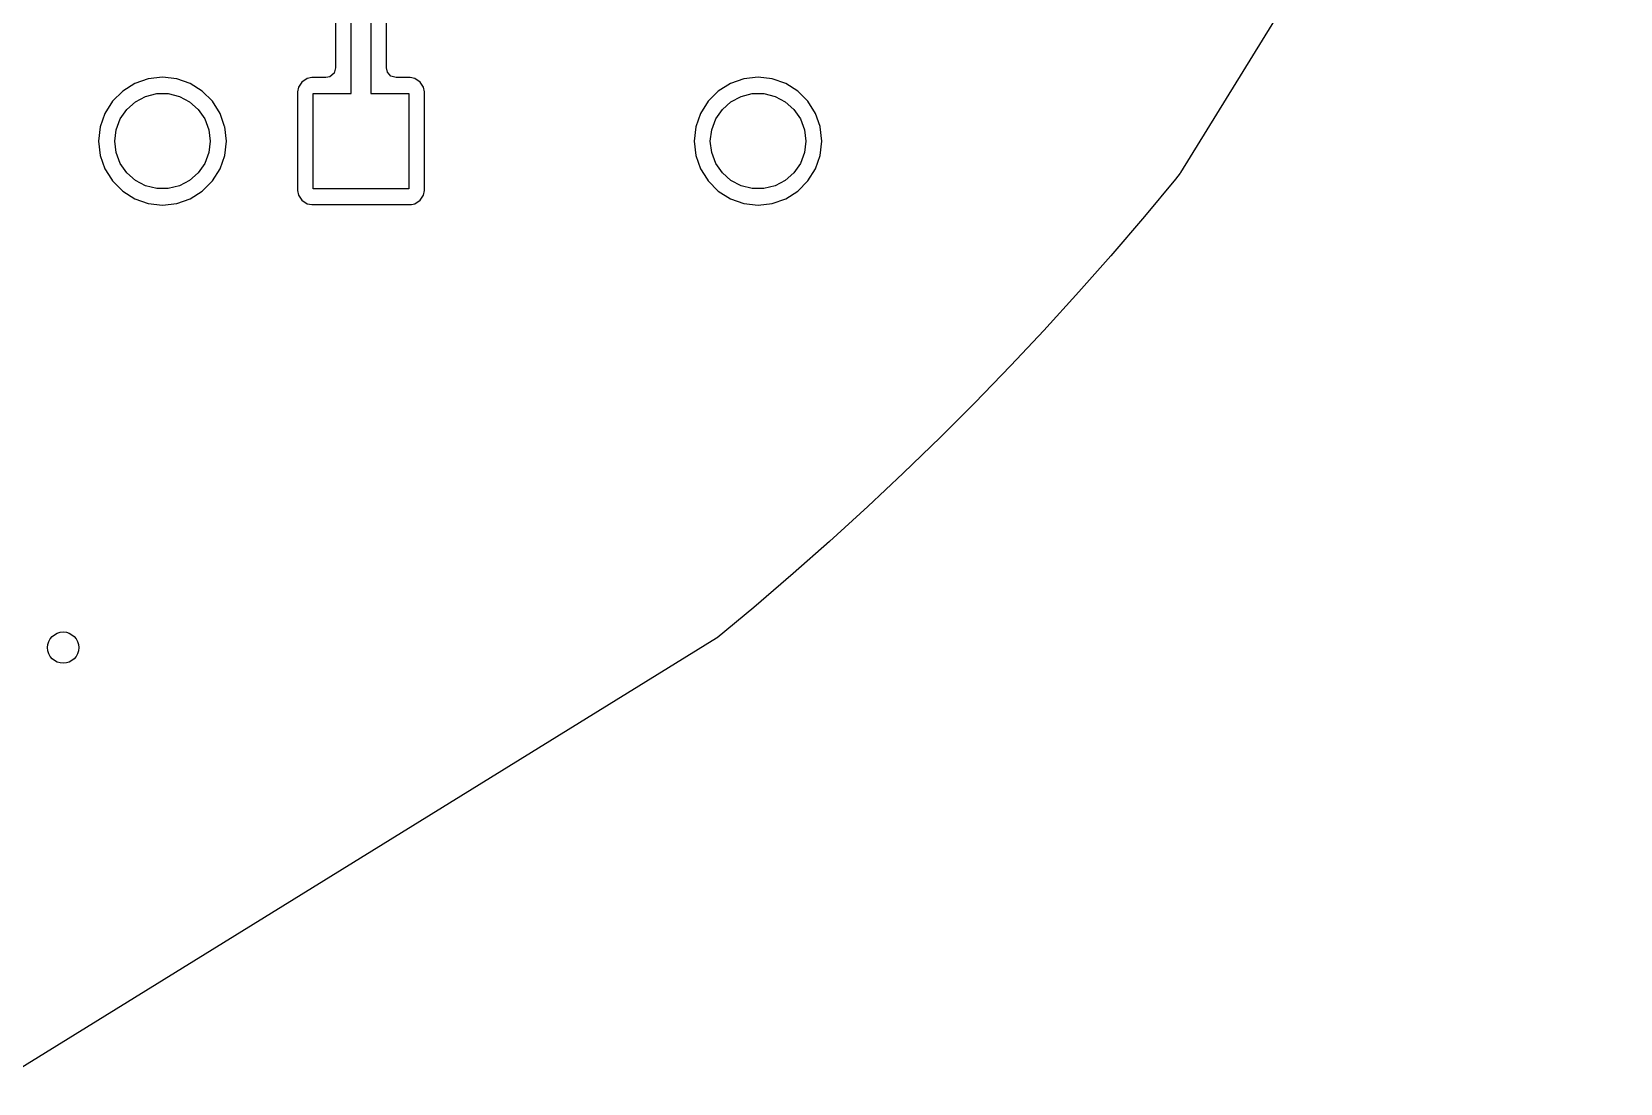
# Model space of a CAD drawing. Extents: x 111.9 to 187.8, y -146.4 to -70.5.
# Drawn here: x 167.49 to 187.81, y -146.41 to -132.97 of the extents above; entities that cross this region are included whole.
import ezdxf

# ---------------------------------------------------------------- set-up
doc = ezdxf.new("R2010")
doc.units = 0
doc.layers.add('BLACK', color=7, linetype='CONTINUOUS')

msp = doc.modelspace()

# ---------------------------------------------------------------- linework, layer by layer
at = {"layer": 'BLACK', "linetype": 'CONTINUOUS'}
for p, q in [((187.815, -125.633), (182.191, -134.768)), ((171.379, -131.589), (171.379, -133.43)), ((171.579, -133.755), (171.579, -131.572)), ((171.829, -131.624), (171.829, -133.755)), ((172.029, -133.43), (172.029, -131.826)), ((171.359, -133.498), (171.306, -133.543)), ((171.379, -133.43), (171.359, -133.498)), ((172.041, -133.482), (172.029, -133.43)), ((172.086, -133.535), (172.041, -133.482)), ((168.655, -133.728), (168.526, -133.857)), ((168.81, -133.63), (168.655, -133.728)), ((168.982, -133.57), (168.81, -133.63)), ((169.164, -133.549), (168.982, -133.57)), ((168.982, -133.57), (168.982, -133.57)), ((169.346, -133.57), (169.164, -133.549)), ((169.164, -133.549), (169.164, -133.549)), ((169.518, -133.63), (169.346, -133.57)), ((169.346, -133.57), (169.346, -133.57)), ((169.673, -133.728), (169.518, -133.63)), ((169.802, -133.857), (169.673, -133.728)), ((170.904, -133.677), (170.892, -133.735)), ((170.948, -133.61), (170.904, -133.677)), ((170.904, -133.677), (170.904, -133.677)), ((171.015, -133.566), (170.948, -133.61)), ((171.073, -133.554), (171.015, -133.566)), ((171.015, -133.566), (171.015, -133.566)), ((171.254, -133.554), (171.073, -133.554)), ((171.306, -133.543), (171.254, -133.554)), ((172.153, -133.554), (172.086, -133.535)), ((172.335, -133.554), (172.153, -133.554)), ((172.393, -133.566), (172.335, -133.554)), ((172.335, -133.554), (172.335, -133.554)), ((172.46, -133.61), (172.393, -133.566)), ((172.393, -133.566), (172.393, -133.566)), ((172.504, -133.677), (172.46, -133.61)), ((172.515, -133.735), (172.504, -133.677)), ((172.504, -133.677), (172.504, -133.677)), ((176.275, -133.728), (176.146, -133.857)), ((176.43, -133.63), (176.275, -133.728)), ((176.602, -133.57), (176.43, -133.63)), ((176.784, -133.549), (176.602, -133.57)), ((176.602, -133.57), (176.602, -133.57)), ((176.966, -133.57), (176.784, -133.549)), ((176.784, -133.549), (176.784, -133.549)), ((177.138, -133.63), (176.966, -133.57)), ((176.966, -133.57), (176.966, -133.57)), ((177.293, -133.728), (177.138, -133.63)), ((177.422, -133.857), (177.293, -133.728)), ((168.526, -133.857), (168.428, -134.012)), ((168.707, -133.961), (168.817, -133.863)), ((168.817, -133.863), (168.947, -133.795)), ((168.947, -133.795), (169.09, -133.759)), ((169.09, -133.759), (169.238, -133.759)), ((169.238, -133.759), (169.381, -133.795)), ((169.381, -133.795), (169.511, -133.863)), ((169.511, -133.863), (169.621, -133.961)), ((169.9, -134.012), (169.802, -133.857)), ((170.892, -133.735), (170.892, -134.997)), ((171.093, -134.977), (171.093, -133.755)), ((171.093, -133.755), (171.579, -133.755)), ((171.829, -133.755), (172.315, -133.755)), ((172.315, -133.755), (172.315, -134.977)), ((172.516, -133.735), (172.515, -133.735)), ((172.516, -134.366), (172.516, -133.735)), ((176.146, -133.857), (176.048, -134.012)), ((176.327, -133.961), (176.437, -133.863)), ((176.437, -133.863), (176.567, -133.795)), ((176.567, -133.795), (176.71, -133.759)), ((176.71, -133.759), (176.858, -133.759)), ((176.858, -133.759), (177.001, -133.795)), ((177.001, -133.795), (177.131, -133.863)), ((177.131, -133.863), (177.241, -133.961)), ((177.52, -134.012), (177.422, -133.857)), ((168.428, -134.012), (168.368, -134.184)), ((168.571, -134.22), (168.623, -134.082)), ((168.623, -134.082), (168.707, -133.961)), ((169.621, -133.961), (169.705, -134.082)), ((169.705, -134.082), (169.757, -134.22)), ((169.958, -134.178), (169.9, -134.012)), ((176.048, -134.012), (175.988, -134.184)), ((176.191, -134.22), (176.243, -134.082)), ((176.243, -134.082), (176.327, -133.961)), ((177.241, -133.961), (177.325, -134.082)), ((177.325, -134.082), (177.377, -134.22)), ((177.578, -134.178), (177.52, -134.012)), ((168.368, -134.184), (168.347, -134.366)), ((168.368, -134.184), (168.368, -134.184)), ((168.553, -134.366), (168.571, -134.22)), ((169.757, -134.22), (169.775, -134.366)), ((169.96, -134.184), (169.958, -134.178)), ((169.981, -134.366), (169.96, -134.184)), ((169.96, -134.184), (169.96, -134.184)), ((175.988, -134.184), (175.967, -134.366)), ((175.988, -134.184), (175.988, -134.184)), ((176.173, -134.366), (176.191, -134.22)), ((177.377, -134.22), (177.395, -134.366)), ((177.58, -134.184), (177.578, -134.178)), ((177.601, -134.366), (177.58, -134.184)), ((177.58, -134.184), (177.58, -134.184)), ((168.347, -134.366), (168.347, -134.366)), ((168.347, -134.366), (168.368, -134.548)), ((168.571, -134.512), (168.553, -134.366)), ((168.623, -134.65), (168.571, -134.512)), ((169.757, -134.512), (169.705, -134.65)), ((169.775, -134.366), (169.757, -134.512)), ((169.96, -134.548), (169.981, -134.366)), ((169.981, -134.366), (169.981, -134.366)), ((172.516, -134.997), (172.516, -134.366)), ((175.967, -134.366), (175.967, -134.366)), ((175.967, -134.366), (175.988, -134.548)), ((176.191, -134.512), (176.173, -134.366)), ((176.243, -134.65), (176.191, -134.512)), ((177.377, -134.512), (177.325, -134.65)), ((177.395, -134.366), (177.377, -134.512)), ((177.58, -134.548), (177.601, -134.366)), ((177.601, -134.366), (177.601, -134.366)), ((168.368, -134.548), (168.368, -134.548)), ((168.368, -134.548), (168.428, -134.72)), ((168.428, -134.72), (168.511, -134.853)), ((168.707, -134.771), (168.623, -134.65)), ((169.705, -134.65), (169.621, -134.771)), ((169.802, -134.875), (169.9, -134.72)), ((169.9, -134.72), (169.96, -134.548)), ((175.988, -134.548), (175.988, -134.548)), ((175.988, -134.548), (176.048, -134.72)), ((176.048, -134.72), (176.131, -134.853)), ((176.327, -134.771), (176.243, -134.65)), ((177.325, -134.65), (177.241, -134.771)), ((177.422, -134.875), (177.52, -134.72)), ((177.52, -134.72), (177.58, -134.548)), ((168.511, -134.853), (168.526, -134.875)), ((168.526, -134.875), (168.655, -135.004)), ((168.817, -134.869), (168.707, -134.771)), ((168.947, -134.937), (168.817, -134.869)), ((169.09, -134.973), (168.947, -134.937)), ((169.381, -134.937), (169.238, -134.973)), ((169.511, -134.869), (169.381, -134.937)), ((169.621, -134.771), (169.511, -134.869)), ((169.673, -135.004), (169.802, -134.875)), ((176.131, -134.853), (176.146, -134.875)), ((176.146, -134.875), (176.275, -135.004)), ((176.437, -134.869), (176.327, -134.771)), ((176.567, -134.937), (176.437, -134.869)), ((176.71, -134.973), (176.567, -134.937)), ((177.001, -134.937), (176.858, -134.973)), ((177.131, -134.869), (177.001, -134.937)), ((177.241, -134.771), (177.131, -134.869)), ((177.293, -135.004), (177.422, -134.875)), ((182.123, -134.853), (181.73, -135.328)), ((182.186, -134.774), (182.123, -134.853)), ((182.191, -134.768), (182.186, -134.774)), ((168.655, -135.004), (168.81, -135.102)), ((168.81, -135.102), (168.982, -135.162)), ((169.238, -134.973), (169.09, -134.973)), ((169.346, -135.162), (169.518, -135.102)), ((169.518, -135.102), (169.673, -135.004)), ((170.892, -134.997), (170.904, -135.055)), ((170.904, -135.055), (170.904, -135.055)), ((170.904, -135.055), (170.948, -135.122)), ((170.948, -135.122), (171.015, -135.166)), ((172.315, -134.977), (171.093, -134.977)), ((172.393, -135.166), (172.46, -135.122)), ((172.46, -135.122), (172.504, -135.055)), ((172.504, -135.055), (172.515, -134.997)), ((172.504, -135.055), (172.504, -135.055)), ((172.504, -135.055), (172.504, -135.055)), ((172.515, -134.997), (172.516, -134.997)), ((176.275, -135.004), (176.43, -135.102)), ((176.43, -135.102), (176.602, -135.162)), ((176.858, -134.973), (176.71, -134.973)), ((176.966, -135.162), (177.138, -135.102)), ((177.138, -135.102), (177.293, -135.004)), ((168.982, -135.162), (168.982, -135.162)), ((168.982, -135.162), (168.982, -135.162)), ((168.982, -135.162), (169.164, -135.183)), ((169.164, -135.183), (169.346, -135.162)), ((169.164, -135.183), (169.164, -135.183)), ((169.164, -135.183), (169.164, -135.183)), ((169.346, -135.162), (169.346, -135.162)), ((169.346, -135.162), (169.346, -135.162)), ((171.015, -135.166), (171.015, -135.166)), ((171.015, -135.166), (171.073, -135.177)), ((171.073, -135.177), (171.073, -135.177)), ((171.073, -135.177), (171.073, -135.177)), ((171.073, -135.177), (172.335, -135.177)), ((172.335, -135.177), (172.35, -135.175)), ((172.335, -135.177), (172.335, -135.177)), ((172.35, -135.175), (172.393, -135.166)), ((172.393, -135.166), (172.393, -135.166)), ((172.393, -135.166), (172.393, -135.166)), ((176.602, -135.162), (176.602, -135.162)), ((176.602, -135.162), (176.602, -135.162)), ((176.602, -135.162), (176.784, -135.183)), ((176.784, -135.183), (176.966, -135.162)), ((176.784, -135.183), (176.784, -135.183)), ((176.784, -135.183), (176.784, -135.183)), ((176.966, -135.162), (176.966, -135.162)), ((176.966, -135.162), (176.966, -135.162)), ((181.73, -135.328), (181.296, -135.833)), ((181.296, -135.833), (180.888, -136.295)), ((180.888, -136.295), (180.439, -136.787)), ((180.439, -136.787), (180.016, -137.237)), ((180.016, -137.237), (179.553, -137.715)), ((179.553, -137.715), (179.117, -138.151)), ((179.117, -138.151), (178.639, -138.614)), ((178.639, -138.614), (178.189, -139.037)), ((178.189, -139.037), (177.697, -139.486)), ((177.697, -139.486), (177.235, -139.894)), ((177.235, -139.894), (176.73, -140.328)), ((176.73, -140.328), (176.261, -140.716)), ((176.254, -140.721), (167.035, -146.413)), ((176.261, -140.716), (176.254, -140.721))]:
    msp.add_line(p, q, dxfattribs=at)
at = {"layer": 'BLACK'}
msp.add_circle((167.894, -140.843), 0.2, dxfattribs=at)

doc.saveas('drawing.dxf')
